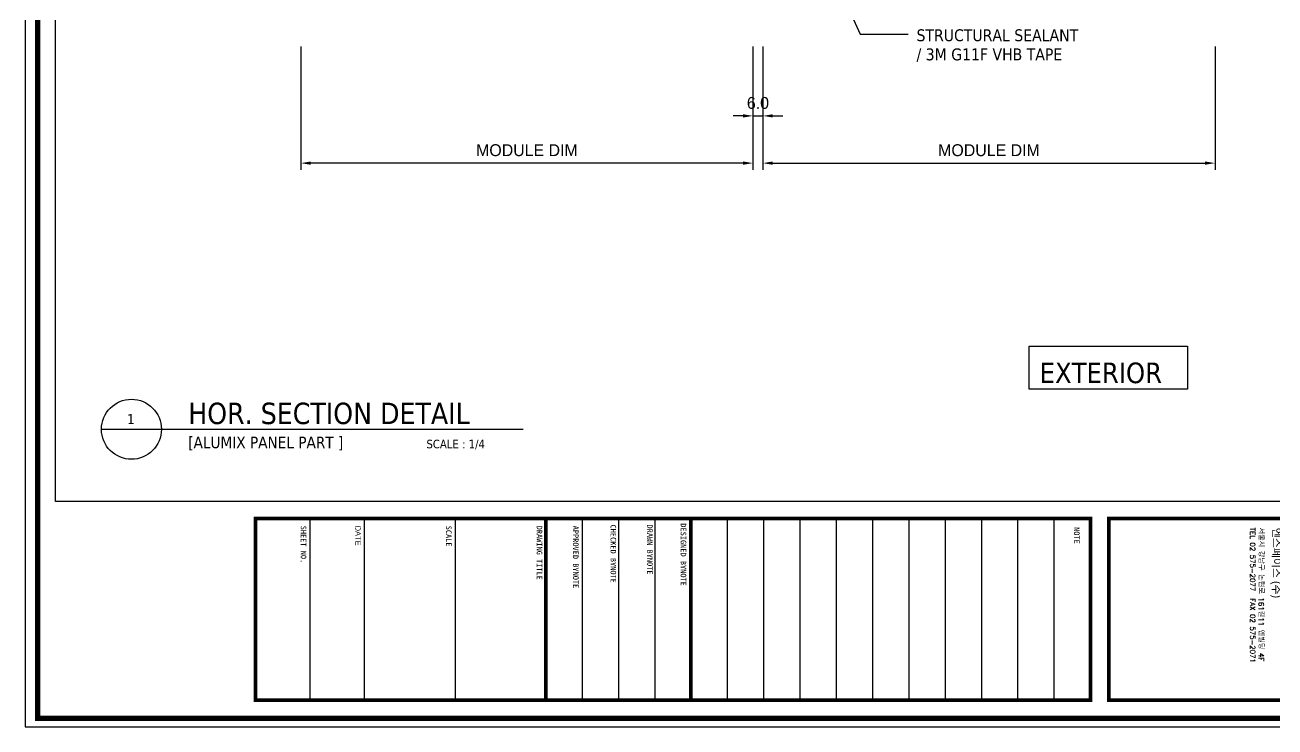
# Model space of a CAD drawing. Header units: millimetres. Extents: x 7297 to 60227, y -7497 to 19324.
# Drawn here: x 9407 to 10164, y 2468 to 2893 of the extents above; entities that cross this region are included whole.
import ezdxf

# ---------------------------------------------------------------- set-up
doc = ezdxf.new("R2010")
doc.units = ezdxf.units.MM
for name, color, linetype in [('NS_COL_WHITE', 7, 'Continuous'), ('NS_DIM', 1, 'Continuous'), ('NS_FORM', 7, 'Continuous'), ('NS_TEXT', 2, 'Continuous')]:
    doc.layers.add(name, color=color, linetype=linetype)
doc.styles.add('Expo M', font='Expo M.ttf')
doc.styles.add('HGTXT', font='romans.shx', dxfattribs={"bigfont": 'whgtxt.shx'})
doc.dimstyles.new('DS2', dxfattribs={"dimscale": 2, "dimtxt": 1.8, "dimasz": 1.5, "dimexe": 1, "dimexo": 1, "dimgap": 0.5, "dimtad": 1, "dimtoh": 1, "dimdec": 1, "dimzin": 1, "dimdsep": 46, "dimtxsty": 'Expo M', "dimcen": 2, "dimadec": 1, "dimazin": 0, "dimtfac": 1, "dimtdec": 4, "dimtix": 1, "dimtmove": 1, "dimatfit": 3, "dimfxl": 1, "dimtolj": 1, "dimtzin": 1, "dimarcsym": 0})
doc.dimstyles.new('N-SPACE', dxfattribs={"dimscale": 4, "dimtxt": 1.8, "dimasz": 1.5, "dimexe": 1, "dimexo": 1, "dimgap": 1, "dimtad": 1, "dimtoh": 1, "dimdec": 1, "dimzin": 1, "dimdsep": 46, "dimtxsty": 'Expo M', "dimcen": 2, "dimclrd": 1, "dimclre": 1, "dimclrt": 2, "dimadec": 1, "dimazin": 0, "dimtfac": 1, "dimtdec": 1, "dimtix": 1, "dimtmove": 1, "dimatfit": 3, "dimfxl": 1, "dimtolj": 1, "dimtzin": 1, "dimarcsym": 0})

# ---------------------------------------------------------------- blocks, each defined once
blk = doc.blocks.new('*D791')
at = {"layer": 'NS_DIM', "color": 1, "lineweight": -2, "transparency": 16777216}
for p, q in [((9574.38, 2879.85), (9574.38, 2805.22)), ((9848, 2879.85), (9848, 2805.22)), ((9842, 2809.22), (9580.38, 2809.22))]:
    blk.add_line(p, q, dxfattribs=at)
at = {"layer": 'NS_DIM', "color": 1, "transparency": 16777216}
for points in [[(9580.38, 2810.22), (9580.38, 2808.22), (9574.38, 2809.22)], [(9842, 2810.22), (9842, 2808.22), (9848, 2809.22)]]:
    blk.add_solid(points, dxfattribs=at)
at = {"layer": 'NS_DIM', "color": 2, "transparency": 16777216, "insert": (9711.19, 2817), "char_height": 7.2, "attachment_point": 5, "style": 'Expo M'}
blk.add_mtext('\\A1;MODULE DIM', dxfattribs=at)
blk = doc.blocks.new('*D790')
at = {"layer": 'NS_DIM', "color": 1, "lineweight": -2, "transparency": 16777216}
for p, q in [((9854, 2879.85), (9854, 2805.22)), ((10127.61, 2879.85), (10127.61, 2805.22)), ((9860, 2809.22), (10121.61, 2809.22))]:
    blk.add_line(p, q, dxfattribs=at)
at = {"layer": 'NS_DIM', "color": 1, "transparency": 16777216}
for points in [[(9860, 2810.22), (9860, 2808.22), (9854, 2809.22)], [(10121.61, 2810.22), (10121.61, 2808.22), (10127.61, 2809.22)]]:
    blk.add_solid(points, dxfattribs=at)
at = {"layer": 'NS_DIM', "color": 2, "transparency": 16777216, "insert": (9990.81, 2817), "char_height": 7.2, "attachment_point": 5, "style": 'Expo M'}
blk.add_mtext('\\A1;MODULE DIM', dxfattribs=at)
blk = doc.blocks.new('*D789')
at = {"layer": 'NS_DIM', "color": 1, "lineweight": -2, "transparency": 16777216}
for p, q in [((9848, 2879.85), (9848, 2833.79)), ((9854, 2879.85), (9854, 2833.79)), ((9842, 2837.79), (9836, 2837.79)), ((9848, 2837.79), (9854, 2837.79)), ((9860, 2837.79), (9866, 2837.79))]:
    blk.add_line(p, q, dxfattribs=at)
at = {"layer": 'NS_DIM', "color": 1, "transparency": 16777216}
for points in [[(9842, 2838.79), (9842, 2836.79), (9848, 2837.79)], [(9860, 2838.79), (9860, 2836.79), (9854, 2837.79)]]:
    blk.add_solid(points, dxfattribs=at)
at = {"layer": 'NS_DIM', "color": 2, "transparency": 16777216, "insert": (9851, 2845.57), "char_height": 7.2, "attachment_point": 5, "style": 'Expo M'}
blk.add_mtext('\\A1;6.0', dxfattribs=at)
blk = doc.blocks.new('AL-TEMPLATE')
at = {"color": 8}
for p, q in [((2716.82, 1392.97), (2800.02, 1392.97)), ((2716.82, 1376.33), (2800.02, 1376.33)), ((2716.82, 1359.69), (2800.02, 1359.69)), ((2716.82, 1343.05), (2800.02, 1343.05)), ((2716.82, 1326.41), (2800.02, 1326.41)), ((2716.82, 1309.77), (2800.02, 1309.77)), ((2716.82, 1293.13), (2800.02, 1293.13)), ((2716.82, 1276.49), (2800.02, 1276.49)), ((2716.82, 1259.85), (2800.02, 1259.85)), ((2716.82, 1243.21), (2800.02, 1243.21)), ((2716.82, 1209.93), (2800.02, 1209.93)), ((2716.82, 1193.29), (2800.02, 1193.29)), ((2716.82, 1176.65), (2800.02, 1176.65)), ((2716.82, 1118.41), (2800.02, 1118.41)), ((2716.82, 1076.81), (2800.02, 1076.81)), ((2716.82, 1051.85), (2800.02, 1051.85))]:
    blk.add_line(p, q, dxfattribs=at)
at = {"color": 7, "ltscale": 2}
blk.add_lwpolyline([(1972.34, 1515.25), (1972.34, 921.25), (2812.34, 921.25), (2812.34, 1515.25)], close=True, dxfattribs=at)
at = {"color": 8}
for points, const_width in [([(1976.34, 1509.45), (2808.34, 1509.45), (2808.34, 927.05), (1976.34, 927.05)], 2.5), ([(2716.82, 1501.32), (2800.02, 1501.32), (2800.02, 1418.12), (2716.82, 1418.12)], 1.66), ([(2716.82, 1409.8), (2800.02, 1409.8), (2800.02, 1026.89), (2716.82, 1026.89)], 1.66)]:
    blk.add_lwpolyline(points, close=True, dxfattribs=dict(at, const_width=const_width))
at = {"color": 9}
blk.add_lwpolyline([(1984.07, 1501.32), (2709.08, 1501.32), (2709.08, 935.18), (1984.07, 935.18)], close=True, dxfattribs=at)
at = {"color": 8, "const_width": 1.66}
for points in [[(2716.82, 1226.57), (2800.02, 1226.57)], [(2716.82, 1160.01), (2800.02, 1160.01)]]:
    blk.add_lwpolyline(points, dxfattribs=at)
at = {"color": 146, "true_color": 0x105689, "insert": (2721.06, 1496.93), "char_height": 3.6698, "attachment_point": 1, "style": 'HGTXT'}
blk.add_mtext('{\\fExpo M|b0|i0|c129|p18;엔스페이스 (주)}', dxfattribs=at)
at = {"insert": (2720.94, 1489.17), "char_height": 2.3487, "attachment_point": 1, "style": 'HGTXT'}
blk.add_mtext('서울시 강남구 논현로 161길11 엔빌딩 4F\\PTEL 02 575-2077  FAX 02 575-2071', dxfattribs=at)
at = {"color": 8, "attachment_point": 1}
for s, insert, char_height, width in [('NOTE', (2720.76, 1404.73), 2.556, 438.9676), ('DESIGNED BYNOTE', (2719.01, 1224.39), 2.5559, 438.9676), ('DRAWN BYNOTE', (2719.56, 1209.04), 2.5559, 438.9676), ('CHECKED BYNOTE', (2719.56, 1192.25), 2.5559, 438.9676), ('APPROVED BYNOTE', (2720.1, 1175.04), 2.5559, 438.9676), ('DRAWING TITLE', (2720.1, 1158.4), 2.5559, 438.9675), ('SCALE', (2720.1, 1116.8), 2.556, 438.9675), ('{\\fﾱﾼﾸﾲ|b0|i0|c129|p49;DATE}', (2720.1, 1075.2), 2.5559, 438.9675), ('SHEET NO.', (2720.1, 1050.24), 2.556, 438.9675)]:
    blk.add_mtext(s, dxfattribs=dict(at, insert=insert, char_height=char_height, width=width))

msp = doc.modelspace()

# ---------------------------------------------------------------- linework, layer by layer
at = {"layer": 'NS_COL_WHITE'}
msp.add_line((9453.73, 2648.24), (9708.87, 2648.24), dxfattribs=at)
msp.add_circle((9471.87, 2648.24), 18.14, dxfattribs=at)
at = {"layer": 'NS_TEXT'}
msp.add_lwpolyline([(10015.15, 2698.56), (10110.89, 2698.56), (10110.89, 2672.57), (10015.15, 2672.57)], close=True, dxfattribs=at)

# ---------------------------------------------------------------- block references
at = {"layer": 'NS_FORM', "xscale": 1.32, "yscale": 1.32, "zscale": 1.32, "rotation": 270}
msp.add_blockref('AL-TEMPLATE', (8191.4, 6180.47), dxfattribs=at)

# ---------------------------------------------------------------- texts
at = {"layer": 'NS_TEXT', "line_spacing_factor": 0.963855}
for s, insert, char_height, width, attachment_point in [('\\pxql;{\\fTahoma|b0|i0|c0|p34;STRUCTURAL SEALANT\\P/ 3M G11F VHB TAPE}', (10056.32, 2870.48), 7.2, 109.3471, 9), ('\\fTahoma;EXTERIOR', (10021.47, 2675.9), 12.48, 90.2586, 7), ('\\fTahoma;HOR. SECTION DETAIL', (9506.22, 2651.12), 12.96, 193.7311, 7), ('\\fTahoma;1', (9469.26, 2651.42), 6, 8.9419, 7), ('\\fTahoma;[ALUMIX PANEL PART ]', (9506.22, 2635.54), 7, 105.1355, 7), ('\\fTahoma;SCALE : 1/4', (9650.38, 2636.08), 5.184, 42.074, 7)]:
    msp.add_mtext(s, dxfattribs=dict(at, insert=insert, char_height=char_height, width=width, attachment_point=attachment_point))

# ---------------------------------------------------------------- dimensions: what is measured, and where the dimension line sits
at = {"layer": 'NS_DIM'}
for base, p1, p2, picture, middle in [((9574.38, 2809.22), (9848, 2883.85), (9574.38, 2883.85), '*D791', (9711.19, 2817)), ((10127.61, 2809.22), (9854, 2883.85), (10127.61, 2883.85), '*D790', (9990.81, 2817))]:
    dim = msp.add_linear_dim(base=base, p1=p1, p2=p2, text='MODULE DIM', dimstyle='N-SPACE', dxfattribs=at)
    dim.commit()
    dim.dimension.update_dxf_attribs({"geometry": picture, "text_midpoint": middle})
dim = msp.add_linear_dim(base=(9854, 2837.79), p1=(9848, 2883.85), p2=(9854, 2883.85), dimstyle='N-SPACE', dxfattribs=at)
dim.commit()
dim.dimension.update_dxf_attribs({"geometry": '*D789', "text_midpoint": (9851, 2845.57)})

# ---------------------------------------------------------------- leaders
msp.add_leader([(9866, 2990.61), (9912.89, 2887.17), (9941.88, 2887.17)], dimstyle='DS2', override={"dimgap": 0.5, "dimtad": 0}, dxfattribs=at)

doc.saveas('drawing.dxf')
